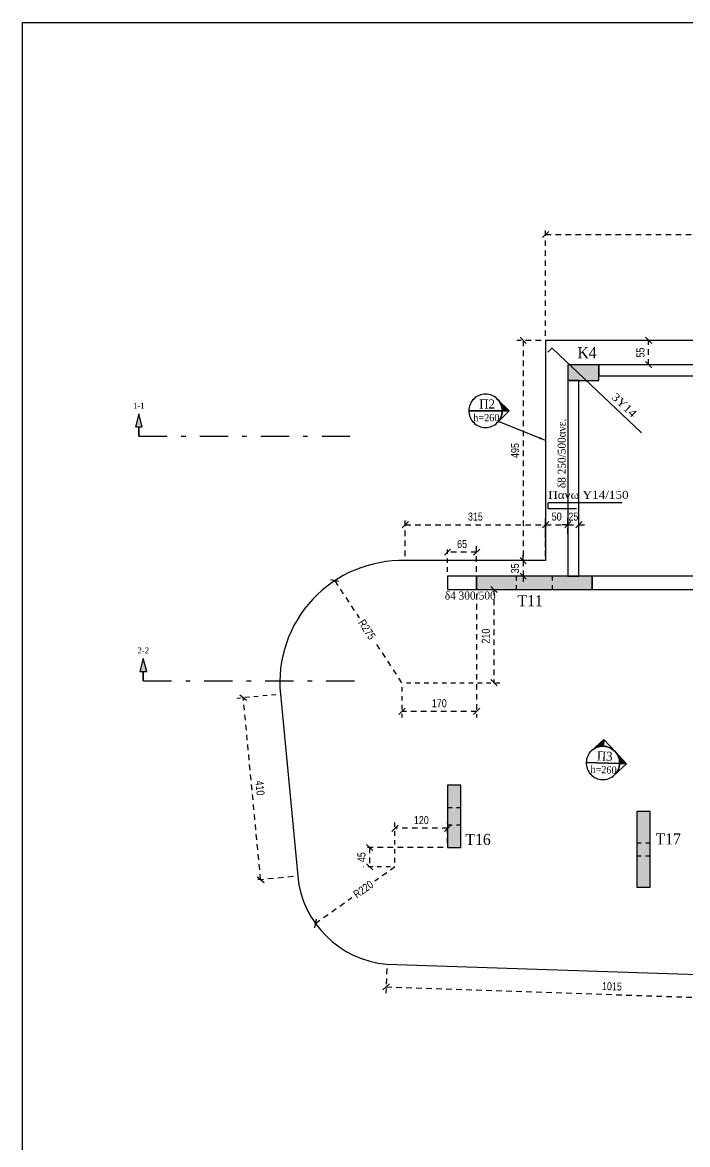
# Model space of a CAD drawing. Header units: millimetres. Extents: x -2171 to 1563, y -1758 to -1505.
# Drawn here: x 331.75 to 346.69, y -1615.48 to -1590.25 of the extents above; entities that cross this region are included whole.
import ezdxf
from ezdxf.enums import TextEntityAlignment as Align

# ---------------------------------------------------------------- set-up
doc = ezdxf.new("R2010")
doc.units = ezdxf.units.MM
doc.header["$PDMODE"] = 32
for name, pattern in [('DASHDOT', [25.4, 12.7, -6.35, 0, -6.35]), ('DASHED2', [0.375, 0.25, -0.125]), ('DOT', [0.025, 0, -0.025]), ('HIDDEN', [0.375, 0.25, -0.125]), ('HIDDEN2', [0.1875, 0.125, -0.0625])]:
    doc.linetypes.add(name, pattern=pattern)
doc.layers.get('Defpoints').update_dxf_attribs({"color": 6})
for name, color, linetype in [('-S_TEXT', 3, 'Continuous'), ('DIASTASEIS', 7, 'Continuous'), ('Fill_Col', 7, 'Continuous'), ('Geo_Beam', 7, 'Continuous'), ('Geo_Col', 7, 'Continuous'), ('Geo_Lines', 7, 'Continuous'), ('Rods_Slab_0', 7, 'Continuous'), ('Sect_Line_Symbol', 7, 'Continuous'), ('Text_Beam', 7, 'Continuous'), ('Text_Col_-1', 7, 'Continuous'), ('Text_Reinf_Slab_0', 7, 'Continuous'), ('Text_Slab', 7, 'Continuous')]:
    doc.layers.add(name, color=color, linetype=linetype)
doc.layers.add('A-ANNO-DIMS', color=1, linetype='Continuous', lineweight=9)
doc.styles.add('1-100', font='arial.ttf', dxfattribs={"width": 0.8})
doc.styles.add('S1TmsNwRmn1088_b_934_161', font='times.ttf', dxfattribs={"width": 0.933629, "height": 0.10875})
doc.styles.add('S1TmsNwRmn11_b_1089_161', font='times.ttf', dxfattribs={"width": 1.089234, "height": 0.001087})
doc.styles.add('S1TmsNwRmn11_b_934_161', font='times.ttf', dxfattribs={"width": 0.933629, "height": 0.001087})
doc.styles.add('S1TmsNwRmn1359_b_934_161', font='times.ttf', dxfattribs={"width": 0.933629, "height": 0.135937})
doc.dimstyles.new('Copy of 1-100', dxfattribs={"dimtxt": 0.18, "dimasz": 0.14, "dimexe": 0.14, "dimexo": 0.1, "dimgap": 0.09, "dimtad": 1, "dimdec": 0, "dimlfac": 100, "dimrnd": 5, "dimzin": 5, "dimdsep": 46, "dimtxsty": '1-100', "dimblk": 'OBLIQUE', "dimcen": 0.09, "dimclrd": 1, "dimclre": 1, "dimclrt": 2, "dimadec": 0, "dimazin": 0, "dimtfac": 1, "dimtdec": 0, "dimtix": 1, "dimtmove": 2, "dimatfit": 3, "dimfxl": 5, "dimfxlon": 1, "dimtolj": 1, "dimtzin": 5, "dimarcsym": 0})

# ---------------------------------------------------------------- blocks, each defined once
blk = doc.blocks.new('Label_Όροφος 5-RC_XSN2633_1511')
at = {"layer": 'Text_Slab'}
blk.add_hatch(color=174, dxfattribs=at).paths.add_polyline_path([(0.177, 0.177, -0.198912), (0.25, 0), (0.354, 0)])
at = {"layer": 'Text_Slab', "color": 174}
for points in [[(-0.25, 0, 0.414214), (0, -0.25, 0.414214), (0.25, 0, 0.414214), (0, 0.25, 0.414214)], [(0.177, 0.177, -0.198912), (0.25, 0), (0.354, 0)], [(0.25, 0, -0.198912), (0.177, -0.177), (0.354, 0)]]:
    blk.add_lwpolyline(points, format="xyb", close=True, dxfattribs=at)
blk.add_lwpolyline([(0.25, 0), (-0.25, 0)], close=True, dxfattribs=at)
blk = doc.blocks.new('Label_Όροφος 5-RC_XSN2633_1512')
at = {"layer": 'Text_Slab'}
for points in [[(-0.171, 0.183, -0.198912), (0.008, 0.25), (0.012, 0.353)], [(0.183, 0.171, -0.198912), (0.25, -0.008), (0.353, -0.012)]]:
    blk.add_hatch(color=174, dxfattribs=at).paths.add_polyline_path(points)
at = {"layer": 'Text_Slab', "color": 174}
for points in [[(-0.171, 0.183, -0.198912), (0.008, 0.25), (0.012, 0.353)], [(0.008, 0.25, -0.198912), (0.183, 0.171), (0.012, 0.353)], [(-0.25, 0.008, 0.414214), (-0.008, -0.25, 0.414214), (0.25, -0.008, 0.414214), (0.008, 0.25, 0.414214)], [(0.183, 0.171, -0.198912), (0.25, -0.008), (0.353, -0.012)], [(0.25, -0.008, -0.198912), (0.171, -0.183), (0.353, -0.012)]]:
    blk.add_lwpolyline(points, format="xyb", close=True, dxfattribs=at)
blk.add_lwpolyline([(0.25, -0.008), (-0.25, 0.008)], close=True, dxfattribs=at)
blk = doc.blocks.new('_Oblique')
at = {"color": 0, "linetype": 'ByBlock', "lineweight": -2}
blk.add_line((-0.5, -0.5), (0.5, 0.5), dxfattribs=at)
blk = doc.blocks.new('*D741')
at = {"layer": 'Defpoints', "color": 0, "ltscale": 0.5, "transparency": 16777216}
for p in [(338.764, -1602.802), (340.276, -1605.093)]:
    blk.add_point(p, dxfattribs=at)
at = {"layer": 'DIASTASEIS', "color": 1, "linetype": 'DASHED2', "lineweight": -2, "ltscale": 0.5, "transparency": 16777216}
for p, q in [((338.764, -1602.802), (339.313, -1603.632)), ((340.276, -1605.093), (339.663, -1604.164))]:
    blk.add_line(p, q, dxfattribs=at)
at = {"layer": 'DIASTASEIS', "color": 1, "lineweight": -2, "ltscale": 0.5, "transparency": 16777216, "xscale": 0.14, "yscale": 0.14, "zscale": 0.14, "rotation": 123.4197284764346}
blk.add_blockref('_Oblique', (338.764, -1602.802), dxfattribs=at)
at = {"layer": 'DIASTASEIS', "color": 2, "ltscale": 0.5, "transparency": 16777216, "insert": (339.488, -1603.898), "char_height": 0.18, "attachment_point": 5, "rotation": 303.4197, "style": '1-100'}
blk.add_mtext('\\A1;R275', dxfattribs=at)
blk = doc.blocks.new('*D742')
at = {"layer": 'Defpoints', "color": 0, "ltscale": 0.5, "transparency": 16777216}
for p in [(340.119, -1609.234), (338.33, -1610.505)]:
    blk.add_point(p, dxfattribs=at)
at = {"layer": 'DIASTASEIS', "color": 1, "linetype": 'DASHED2', "lineweight": -2, "ltscale": 0.5, "transparency": 16777216}
for p, q in [((340.119, -1609.234), (339.667, -1609.555)), ((338.33, -1610.505), (339.149, -1609.923))]:
    blk.add_line(p, q, dxfattribs=at)
at = {"layer": 'DIASTASEIS', "color": 1, "lineweight": -2, "ltscale": 0.5, "transparency": 16777216, "xscale": 0.14, "yscale": 0.14, "zscale": 0.14, "rotation": 215.3994019004515}
blk.add_blockref('_Oblique', (338.33, -1610.505), dxfattribs=at)
at = {"layer": 'DIASTASEIS', "color": 2, "ltscale": 0.5, "transparency": 16777216, "insert": (339.408, -1609.739), "char_height": 0.18, "attachment_point": 5, "rotation": 35.3994, "style": '1-100'}
blk.add_mtext('\\A1;R220', dxfattribs=at)
blk = doc.blocks.new('*D751')
at = {"layer": 'Defpoints', "color": 0, "ltscale": 0.5, "transparency": 16777216}
for p in [(336.71, -1605.433), (337.545, -1605.353), (337.935, -1609.443)]:
    blk.add_point(p, dxfattribs=at)
at = {"layer": 'DIASTASEIS', "color": 1, "linetype": 'HIDDEN2', "lineweight": -2, "ltscale": 0.5, "transparency": 16777216}
blk.add_line((337.445, -1605.363), (336.571, -1605.446), dxfattribs=at)
at = {"layer": 'DIASTASEIS', "color": 1, "linetype": 'DASHED2', "lineweight": -2, "ltscale": 0.5, "transparency": 16777216}
blk.add_line((337.1, -1609.522), (336.71, -1605.433), dxfattribs=at)
at = {"layer": 'DIASTASEIS', "color": 1, "linetype": 'HIDDEN', "lineweight": -2, "ltscale": 0.5, "transparency": 16777216}
blk.add_line((337.835, -1609.452), (336.961, -1609.535), dxfattribs=at)
at = {"layer": 'DIASTASEIS', "color": 1, "lineweight": -2, "ltscale": 0.5, "transparency": 16777216, "xscale": 0.14, "yscale": 0.14, "zscale": 0.14}
for p, rotation in [((336.71, -1605.433), 95.44648474472989), ((337.1, -1609.522), 275.4464847447299)]:
    blk.add_blockref('_Oblique', p, dxfattribs=dict(at, rotation=rotation))
at = {"layer": 'DIASTASEIS', "color": 2, "ltscale": 0.5, "transparency": 16777216, "insert": (337.086, -1607.46), "char_height": 0.18, "attachment_point": 5, "rotation": 275.4465, "style": '1-100'}
blk.add_mtext('\\A1;410', dxfattribs=at)
blk = doc.blocks.new('*D752')
at = {"layer": 'Defpoints', "color": 0, "ltscale": 0.5, "transparency": 16777216}
for p in [(339.937, -1611.42), (350.074, -1611.761), (350.057, -1612.274)]:
    blk.add_point(p, dxfattribs=at)
at = {"layer": 'DIASTASEIS', "color": 1, "linetype": 'HIDDEN', "lineweight": -2, "ltscale": 0.5, "transparency": 16777216}
blk.add_line((339.934, -1611.52), (339.915, -1612.073), dxfattribs=at)
at = {"layer": 'DIASTASEIS', "color": 1, "linetype": 'DASHED2', "lineweight": -2, "ltscale": 0.5, "transparency": 16777216}
blk.add_line((339.92, -1611.933), (350.057, -1612.274), dxfattribs=at)
at = {"layer": 'DIASTASEIS', "color": 1, "linetype": 'HIDDEN2', "lineweight": -2, "ltscale": 0.5, "transparency": 16777216}
blk.add_line((350.07, -1611.861), (350.052, -1612.414), dxfattribs=at)
at = {"layer": 'DIASTASEIS', "color": 1, "lineweight": -2, "ltscale": 0.5, "transparency": 16777216, "xscale": 0.14, "yscale": 0.14, "zscale": 0.14}
for p, rotation in [((339.92, -1611.933), 178.0725368070518), ((350.057, -1612.274), 358.0725368070519)]:
    blk.add_blockref('_Oblique', p, dxfattribs=dict(at, rotation=rotation))
at = {"layer": 'DIASTASEIS', "color": 2, "ltscale": 0.5, "transparency": 16777216, "insert": (344.994, -1611.921), "char_height": 0.18, "attachment_point": 5, "rotation": 358.0725, "style": '1-100'}
blk.add_mtext('\\A1;1015', dxfattribs=at)
blk = doc.blocks.new('*D784')
at = {"layer": 'Defpoints', "color": 0, "ltscale": 0.5, "transparency": 16777216}
for p in [(340.119, -1608.367), (341.302, -1608.799), (340.119, -1609.234)]:
    blk.add_point(p, dxfattribs=at)
at = {"layer": 'DIASTASEIS', "color": 1, "linetype": 'HIDDEN2', "lineweight": -2, "ltscale": 0.5, "transparency": 16777216}
blk.add_line((340.119, -1609.134), (340.119, -1608.227), dxfattribs=at)
at = {"layer": 'DIASTASEIS', "color": 1, "linetype": 'DASHED2', "lineweight": -2, "ltscale": 0.5, "transparency": 16777216}
blk.add_line((341.302, -1608.367), (340.119, -1608.367), dxfattribs=at)
at = {"layer": 'DIASTASEIS', "color": 1, "linetype": 'HIDDEN', "lineweight": -2, "ltscale": 0.5, "transparency": 16777216}
blk.add_line((341.302, -1608.699), (341.302, -1608.227), dxfattribs=at)
at = {"layer": 'DIASTASEIS', "color": 1, "lineweight": -2, "ltscale": 0.5, "transparency": 16777216, "xscale": 0.14, "yscale": 0.14, "zscale": 0.14, "rotation": 180}
blk.add_blockref('_Oblique', (340.119, -1608.367), dxfattribs=at)
at = {"layer": 'DIASTASEIS', "color": 1, "lineweight": -2, "ltscale": 0.5, "transparency": 16777216, "xscale": 0.14, "yscale": 0.14, "zscale": 0.14}
blk.add_blockref('_Oblique', (341.302, -1608.367), dxfattribs=at)
at = {"layer": 'DIASTASEIS', "color": 2, "ltscale": 0.5, "transparency": 16777216, "insert": (340.71, -1608.185), "char_height": 0.18, "attachment_point": 5, "style": '1-100'}
blk.add_mtext('\\A1;120', dxfattribs=at)
blk = doc.blocks.new('*D785')
at = {"layer": 'Defpoints', "color": 0, "ltscale": 0.5, "transparency": 16777216}
for p in [(341.302, -1608.799), (339.549, -1609.234), (340.119, -1609.234)]:
    blk.add_point(p, dxfattribs=at)
at = {"layer": 'DIASTASEIS', "color": 1, "linetype": 'HIDDEN', "lineweight": -2, "ltscale": 0.5, "transparency": 16777216}
blk.add_line((341.202, -1608.799), (339.409, -1608.799), dxfattribs=at)
at = {"layer": 'DIASTASEIS', "color": 1, "linetype": 'DASHED2', "lineweight": -2, "ltscale": 0.5, "transparency": 16777216}
blk.add_line((339.549, -1608.799), (339.549, -1609.234), dxfattribs=at)
at = {"layer": 'DIASTASEIS', "color": 1, "linetype": 'HIDDEN2', "lineweight": -2, "ltscale": 0.5, "transparency": 16777216}
blk.add_line((340.019, -1609.234), (339.409, -1609.234), dxfattribs=at)
at = {"layer": 'DIASTASEIS', "color": 1, "lineweight": -2, "ltscale": 0.5, "transparency": 16777216, "xscale": 0.14, "yscale": 0.14, "zscale": 0.14}
for p, rotation in [((339.549, -1608.799), 90), ((339.549, -1609.234), 270)]:
    blk.add_blockref('_Oblique', p, dxfattribs=dict(at, rotation=rotation))
at = {"layer": 'DIASTASEIS', "color": 2, "ltscale": 0.5, "transparency": 16777216, "insert": (339.367, -1609.016), "char_height": 0.18, "attachment_point": 5, "rotation": 90, "style": '1-100'}
blk.add_mtext('\\A1;45', dxfattribs=at)
blk = doc.blocks.new('*D786')
at = {"layer": 'Defpoints', "color": 0, "ltscale": 0.5, "transparency": 16777216}
for p in [(341.952, -1602.999), (340.276, -1605.093), (342.342, -1605.093)]:
    blk.add_point(p, dxfattribs=at)
at = {"layer": 'DIASTASEIS', "color": 1, "linetype": 'HIDDEN', "lineweight": -2, "ltscale": 0.5, "transparency": 16777216}
blk.add_line((342.052, -1602.999), (342.482, -1602.999), dxfattribs=at)
at = {"layer": 'DIASTASEIS', "color": 1, "linetype": 'DASHED2', "lineweight": -2, "ltscale": 0.5, "transparency": 16777216}
blk.add_line((342.342, -1602.999), (342.342, -1605.093), dxfattribs=at)
at = {"layer": 'DIASTASEIS', "color": 1, "linetype": 'HIDDEN2', "lineweight": -2, "ltscale": 0.5, "transparency": 16777216}
blk.add_line((340.376, -1605.093), (342.482, -1605.093), dxfattribs=at)
at = {"layer": 'DIASTASEIS', "color": 1, "lineweight": -2, "ltscale": 0.5, "transparency": 16777216, "xscale": 0.14, "yscale": 0.14, "zscale": 0.14}
for p, rotation in [((342.342, -1602.999), 90), ((342.342, -1605.093), 270)]:
    blk.add_blockref('_Oblique', p, dxfattribs=dict(at, rotation=rotation))
at = {"layer": 'DIASTASEIS', "color": 2, "ltscale": 0.5, "transparency": 16777216, "insert": (342.16, -1604.046), "char_height": 0.18, "attachment_point": 5, "rotation": 90, "style": '1-100'}
blk.add_mtext('\\A1;210', dxfattribs=at)
blk = doc.blocks.new('*D787')
at = {"layer": 'Defpoints', "color": 0, "ltscale": 0.5, "transparency": 16777216}
for p in [(341.952, -1602.999), (340.276, -1605.093), (340.276, -1605.738)]:
    blk.add_point(p, dxfattribs=at)
at = {"layer": 'DIASTASEIS', "color": 1, "linetype": 'HIDDEN', "lineweight": -2, "ltscale": 0.5, "transparency": 16777216}
blk.add_line((341.952, -1603.099), (341.952, -1605.878), dxfattribs=at)
at = {"layer": 'DIASTASEIS', "color": 1, "linetype": 'HIDDEN2', "lineweight": -2, "ltscale": 0.5, "transparency": 16777216}
blk.add_line((340.276, -1605.193), (340.276, -1605.878), dxfattribs=at)
at = {"layer": 'DIASTASEIS', "color": 1, "linetype": 'DASHED2', "lineweight": -2, "ltscale": 0.5, "transparency": 16777216}
blk.add_line((341.952, -1605.738), (340.276, -1605.738), dxfattribs=at)
at = {"layer": 'DIASTASEIS', "color": 1, "lineweight": -2, "ltscale": 0.5, "transparency": 16777216, "xscale": 0.14, "yscale": 0.14, "zscale": 0.14, "rotation": 180}
blk.add_blockref('_Oblique', (340.276, -1605.738), dxfattribs=at)
at = {"layer": 'DIASTASEIS', "color": 1, "lineweight": -2, "ltscale": 0.5, "transparency": 16777216, "xscale": 0.14, "yscale": 0.14, "zscale": 0.14}
blk.add_blockref('_Oblique', (341.952, -1605.738), dxfattribs=at)
at = {"layer": 'DIASTASEIS', "color": 2, "ltscale": 0.5, "transparency": 16777216, "insert": (341.114, -1605.556), "char_height": 0.18, "attachment_point": 5, "style": '1-100'}
blk.add_mtext('\\A1;170', dxfattribs=at)
blk = doc.blocks.new('*D788')
at = {"layer": 'Defpoints', "color": 0, "ltscale": 0.5, "transparency": 16777216}
for p in [(343.502, -1601.542), (340.35, -1602.349), (343.502, -1602.349)]:
    blk.add_point(p, dxfattribs=at)
at = {"layer": 'DIASTASEIS', "color": 1, "linetype": 'HIDDEN', "lineweight": -2, "ltscale": 0.5, "transparency": 16777216}
blk.add_line((340.35, -1602.249), (340.35, -1601.402), dxfattribs=at)
at = {"layer": 'DIASTASEIS', "color": 1, "linetype": 'HIDDEN2', "lineweight": -2, "ltscale": 0.5, "transparency": 16777216}
blk.add_line((343.502, -1602.249), (343.502, -1601.402), dxfattribs=at)
at = {"layer": 'DIASTASEIS', "color": 1, "linetype": 'DASHED2', "lineweight": -2, "ltscale": 0.5, "transparency": 16777216}
blk.add_line((340.35, -1601.542), (343.502, -1601.542), dxfattribs=at)
at = {"layer": 'DIASTASEIS', "color": 1, "lineweight": -2, "ltscale": 0.5, "transparency": 16777216, "xscale": 0.14, "yscale": 0.14, "zscale": 0.14, "rotation": 180}
blk.add_blockref('_Oblique', (340.35, -1601.542), dxfattribs=at)
at = {"layer": 'DIASTASEIS', "color": 1, "lineweight": -2, "ltscale": 0.5, "transparency": 16777216, "xscale": 0.14, "yscale": 0.14, "zscale": 0.14}
blk.add_blockref('_Oblique', (343.502, -1601.542), dxfattribs=at)
at = {"layer": 'DIASTASEIS', "color": 2, "ltscale": 0.5, "transparency": 16777216, "insert": (341.926, -1601.36), "char_height": 0.18, "attachment_point": 5, "style": '1-100'}
blk.add_mtext('\\A1;315', dxfattribs=at)
blk = doc.blocks.new('*D789')
at = {"layer": 'Defpoints', "color": 0, "ltscale": 0.5, "transparency": 16777216}
for p in [(344.002, -1601.542), (344.002, -1601.847), (343.502, -1602.349)]:
    blk.add_point(p, dxfattribs=at)
at = {"layer": 'DIASTASEIS', "color": 1, "linetype": 'HIDDEN', "lineweight": -2, "ltscale": 0.5, "transparency": 16777216}
blk.add_line((343.502, -1602.249), (343.502, -1601.402), dxfattribs=at)
at = {"layer": 'DIASTASEIS', "color": 1, "linetype": 'HIDDEN2', "lineweight": -2, "ltscale": 0.5, "transparency": 16777216}
blk.add_line((344.002, -1601.747), (344.002, -1601.402), dxfattribs=at)
at = {"layer": 'DIASTASEIS', "color": 1, "linetype": 'DASHED2', "lineweight": -2, "ltscale": 0.5, "transparency": 16777216}
blk.add_line((343.502, -1601.542), (344.002, -1601.542), dxfattribs=at)
at = {"layer": 'DIASTASEIS', "color": 1, "lineweight": -2, "ltscale": 0.5, "transparency": 16777216, "xscale": 0.14, "yscale": 0.14, "zscale": 0.14, "rotation": 180}
blk.add_blockref('_Oblique', (343.502, -1601.542), dxfattribs=at)
at = {"layer": 'DIASTASEIS', "color": 1, "lineweight": -2, "ltscale": 0.5, "transparency": 16777216, "xscale": 0.14, "yscale": 0.14, "zscale": 0.14}
blk.add_blockref('_Oblique', (344.002, -1601.542), dxfattribs=at)
at = {"layer": 'DIASTASEIS', "color": 2, "ltscale": 0.5, "transparency": 16777216, "insert": (343.752, -1601.36), "char_height": 0.18, "attachment_point": 5, "style": '1-100'}
blk.add_mtext('\\A1;50', dxfattribs=at)
blk = doc.blocks.new('*D790')
at = {"layer": 'Defpoints', "color": 0, "ltscale": 0.5, "transparency": 16777216}
for p in [(344.252, -1601.542), (344.002, -1601.847), (344.252, -1601.847)]:
    blk.add_point(p, dxfattribs=at)
at = {"layer": 'DIASTASEIS', "color": 1, "linetype": 'HIDDEN', "lineweight": -2, "ltscale": 0.5, "transparency": 16777216}
blk.add_line((344.002, -1601.747), (344.002, -1601.402), dxfattribs=at)
at = {"layer": 'DIASTASEIS', "color": 1, "linetype": 'HIDDEN2', "lineweight": -2, "ltscale": 0.5, "transparency": 16777216}
blk.add_line((344.252, -1601.747), (344.252, -1601.402), dxfattribs=at)
at = {"layer": 'DIASTASEIS', "color": 1, "linetype": 'DASHED2', "lineweight": -2, "ltscale": 0.5, "transparency": 16777216}
for p, q in [((344.002, -1601.542), (343.862, -1601.542)), ((344.002, -1601.542), (344.252, -1601.542)), ((344.252, -1601.542), (344.392, -1601.542))]:
    blk.add_line(p, q, dxfattribs=at)
at = {"layer": 'DIASTASEIS', "color": 1, "lineweight": -2, "ltscale": 0.5, "transparency": 16777216, "xscale": 0.14, "yscale": 0.14, "zscale": 0.14}
blk.add_blockref('_Oblique', (344.002, -1601.542), dxfattribs=at)
at = {"layer": 'DIASTASEIS', "color": 1, "lineweight": -2, "ltscale": 0.5, "transparency": 16777216, "xscale": 0.14, "yscale": 0.14, "zscale": 0.14, "rotation": 180}
blk.add_blockref('_Oblique', (344.252, -1601.542), dxfattribs=at)
at = {"layer": 'DIASTASEIS', "color": 2, "ltscale": 0.5, "transparency": 16777216, "insert": (344.127, -1601.36), "char_height": 0.18, "attachment_point": 5, "style": '1-100'}
blk.add_mtext('\\A1;25', dxfattribs=at)
blk = doc.blocks.new('*D791')
at = {"layer": 'Defpoints', "color": 0, "ltscale": 0.5, "transparency": 16777216}
for p in [(343.502, -1597.399), (342.999, -1602.349), (343.502, -1602.349)]:
    blk.add_point(p, dxfattribs=at)
at = {"layer": 'DIASTASEIS', "color": 1, "linetype": 'HIDDEN', "lineweight": -2, "ltscale": 0.5, "transparency": 16777216}
blk.add_line((343.402, -1597.399), (342.859, -1597.399), dxfattribs=at)
at = {"layer": 'DIASTASEIS', "color": 1, "linetype": 'DASHED2', "lineweight": -2, "ltscale": 0.5, "transparency": 16777216}
blk.add_line((342.999, -1597.399), (342.999, -1602.349), dxfattribs=at)
at = {"layer": 'DIASTASEIS', "color": 1, "linetype": 'HIDDEN2', "lineweight": -2, "ltscale": 0.5, "transparency": 16777216}
blk.add_line((343.402, -1602.349), (342.859, -1602.349), dxfattribs=at)
at = {"layer": 'DIASTASEIS', "color": 1, "lineweight": -2, "ltscale": 0.5, "transparency": 16777216, "xscale": 0.14, "yscale": 0.14, "zscale": 0.14}
for p, rotation in [((342.999, -1597.399), 90), ((342.999, -1602.349), 270)]:
    blk.add_blockref('_Oblique', p, dxfattribs=dict(at, rotation=rotation))
at = {"layer": 'DIASTASEIS', "color": 2, "ltscale": 0.5, "transparency": 16777216, "insert": (342.818, -1599.874), "char_height": 0.18, "attachment_point": 5, "rotation": 90, "style": '1-100'}
blk.add_mtext('\\A1;495', dxfattribs=at)
blk = doc.blocks.new('*D792')
at = {"layer": 'Defpoints', "color": 0, "ltscale": 0.5, "transparency": 16777216}
for p in [(343.502, -1602.349), (342.999, -1602.699), (343.113, -1602.699)]:
    blk.add_point(p, dxfattribs=at)
at = {"layer": 'DIASTASEIS', "color": 1, "linetype": 'HIDDEN', "lineweight": -2, "ltscale": 0.5, "transparency": 16777216}
blk.add_line((343.402, -1602.349), (342.859, -1602.349), dxfattribs=at)
at = {"layer": 'DIASTASEIS', "color": 1, "linetype": 'DASHED2', "lineweight": -2, "ltscale": 0.5, "transparency": 16777216}
for p, q in [((342.999, -1602.349), (342.999, -1602.209)), ((342.999, -1602.349), (342.999, -1602.699)), ((342.999, -1602.699), (342.999, -1602.839))]:
    blk.add_line(p, q, dxfattribs=at)
at = {"layer": 'DIASTASEIS', "color": 1, "linetype": 'HIDDEN2', "lineweight": -2, "ltscale": 0.5, "transparency": 16777216}
blk.add_line((343.013, -1602.699), (342.859, -1602.699), dxfattribs=at)
at = {"layer": 'DIASTASEIS', "color": 1, "lineweight": -2, "ltscale": 0.5, "transparency": 16777216, "xscale": 0.14, "yscale": 0.14, "zscale": 0.14}
for p, rotation in [((342.999, -1602.349), 270), ((342.999, -1602.699), 90)]:
    blk.add_blockref('_Oblique', p, dxfattribs=dict(at, rotation=rotation))
at = {"layer": 'DIASTASEIS', "color": 2, "ltscale": 0.5, "transparency": 16777216, "insert": (342.817, -1602.524), "char_height": 0.18, "attachment_point": 5, "rotation": 90, "style": '1-100'}
blk.add_mtext('\\A1;35', dxfattribs=at)
blk = doc.blocks.new('*D793')
at = {"layer": 'Defpoints', "color": 0, "ltscale": 0.5, "transparency": 16777216}
for p in [(341.3, -1602.159), (341.3, -1602.699), (341.952, -1602.699)]:
    blk.add_point(p, dxfattribs=at)
at = {"layer": 'DIASTASEIS', "color": 1, "linetype": 'HIDDEN2', "lineweight": -2, "ltscale": 0.5, "transparency": 16777216}
blk.add_line((341.3, -1602.599), (341.3, -1602.019), dxfattribs=at)
at = {"layer": 'DIASTASEIS', "color": 1, "linetype": 'DASHED2', "lineweight": -2, "ltscale": 0.5, "transparency": 16777216}
blk.add_line((341.952, -1602.159), (341.3, -1602.159), dxfattribs=at)
at = {"layer": 'DIASTASEIS', "color": 1, "linetype": 'HIDDEN', "lineweight": -2, "ltscale": 0.5, "transparency": 16777216}
blk.add_line((341.952, -1602.599), (341.952, -1602.019), dxfattribs=at)
at = {"layer": 'DIASTASEIS', "color": 1, "lineweight": -2, "ltscale": 0.5, "transparency": 16777216, "xscale": 0.14, "yscale": 0.14, "zscale": 0.14, "rotation": 180}
blk.add_blockref('_Oblique', (341.3, -1602.159), dxfattribs=at)
at = {"layer": 'DIASTASEIS', "color": 1, "lineweight": -2, "ltscale": 0.5, "transparency": 16777216, "xscale": 0.14, "yscale": 0.14, "zscale": 0.14}
blk.add_blockref('_Oblique', (341.952, -1602.159), dxfattribs=at)
at = {"layer": 'DIASTASEIS', "color": 2, "ltscale": 0.5, "transparency": 16777216, "insert": (341.626, -1601.977), "char_height": 0.18, "attachment_point": 5, "style": '1-100'}
blk.add_mtext('\\A1;65', dxfattribs=at)
blk = doc.blocks.new('*D794')
at = {"layer": 'Defpoints', "color": 0, "ltscale": 0.5, "transparency": 16777216}
for p in [(345.817, -1597.399), (345.988, -1597.399), (345.988, -1597.946)]:
    blk.add_point(p, dxfattribs=at)
at = {"layer": 'DIASTASEIS', "color": 1, "linetype": 'HIDDEN2', "lineweight": -2, "ltscale": 0.5, "transparency": 16777216}
blk.add_line((345.888, -1597.399), (345.677, -1597.399), dxfattribs=at)
at = {"layer": 'DIASTASEIS', "color": 1, "linetype": 'DASHED2', "lineweight": -2, "ltscale": 0.5, "transparency": 16777216}
blk.add_line((345.817, -1597.946), (345.817, -1597.399), dxfattribs=at)
at = {"layer": 'DIASTASEIS', "color": 1, "linetype": 'HIDDEN', "lineweight": -2, "ltscale": 0.5, "transparency": 16777216}
blk.add_line((345.888, -1597.946), (345.677, -1597.946), dxfattribs=at)
at = {"layer": 'DIASTASEIS', "color": 1, "lineweight": -2, "ltscale": 0.5, "transparency": 16777216, "xscale": 0.14, "yscale": 0.14, "zscale": 0.14}
for p, rotation in [((345.817, -1597.399), 90), ((345.817, -1597.946), 270)]:
    blk.add_blockref('_Oblique', p, dxfattribs=dict(at, rotation=rotation))
at = {"layer": 'DIASTASEIS', "color": 2, "ltscale": 0.5, "transparency": 16777216, "insert": (345.636, -1597.672), "char_height": 0.18, "attachment_point": 5, "rotation": 90, "style": '1-100'}
blk.add_mtext('\\A1;55', dxfattribs=at)
blk = doc.blocks.new('*D796')
at = {"layer": 'Defpoints', "color": 0, "ltscale": 0.5, "transparency": 16777216}
for p in [(360.722, -1595.017), (343.502, -1597.399), (360.722, -1597.399)]:
    blk.add_point(p, dxfattribs=at)
at = {"layer": 'DIASTASEIS', "color": 1, "linetype": 'HIDDEN', "lineweight": -2, "ltscale": 0.5, "transparency": 16777216}
blk.add_line((343.502, -1597.299), (343.502, -1594.877), dxfattribs=at)
at = {"layer": 'DIASTASEIS', "color": 1, "linetype": 'DASHED2', "lineweight": -2, "ltscale": 0.5, "transparency": 16777216}
blk.add_line((343.502, -1595.017), (360.722, -1595.017), dxfattribs=at)
at = {"layer": 'DIASTASEIS', "color": 1, "linetype": 'HIDDEN2', "lineweight": -2, "ltscale": 0.5, "transparency": 16777216}
blk.add_line((360.722, -1597.299), (360.722, -1594.877), dxfattribs=at)
at = {"layer": 'DIASTASEIS', "color": 1, "lineweight": -2, "ltscale": 0.5, "transparency": 16777216, "xscale": 0.14, "yscale": 0.14, "zscale": 0.14, "rotation": 180}
blk.add_blockref('_Oblique', (343.502, -1595.017), dxfattribs=at)
at = {"layer": 'DIASTASEIS', "color": 1, "lineweight": -2, "ltscale": 0.5, "transparency": 16777216, "xscale": 0.14, "yscale": 0.14, "zscale": 0.14}
blk.add_blockref('_Oblique', (360.722, -1595.017), dxfattribs=at)
at = {"layer": 'DIASTASEIS', "color": 2, "ltscale": 0.5, "transparency": 16777216, "insert": (352.112, -1594.835), "char_height": 0.18, "attachment_point": 5, "style": '1-100'}
blk.add_mtext('\\A1;1720', dxfattribs=at)

msp = doc.modelspace()

# ---------------------------------------------------------------- hatches: boundary and pattern name
at = {"layer": 'Fill_Col'}
for points in [[(344.7017, -1597.946), (344.0017, -1597.946), (344.0017, -1598.296), (344.7017, -1598.296)], [(341.9517, -1602.9987), (344.5517, -1602.9987), (344.5517, -1602.6987), (341.9517, -1602.6987)], [(341.6016, -1608.7987), (341.6016, -1607.3987), (341.3016, -1607.3987), (341.3016, -1608.7987)], [(345.8515, -1609.6916), (345.8515, -1607.9916), (345.5515, -1607.9916), (345.5515, -1609.6916)]]:
    msp.add_hatch(color=252, dxfattribs=at).paths.add_polyline_path(points)
at = {"layer": 'Sect_Line_Symbol'}
for points in [[(334.3633, -1599.5487), (334.3633, -1599.3385), (334.4409, -1599.3385), (334.3633, -1599.0487), (334.2856, -1599.3385), (334.3633, -1599.3385)], [(334.4633, -1605.0487), (334.4633, -1604.8385), (334.5409, -1604.8385), (334.4633, -1604.5487), (334.3856, -1604.8385), (334.4633, -1604.8385)]]:
    msp.add_hatch(color=2, dxfattribs=at).paths.add_polyline_path(points)

# ---------------------------------------------------------------- linework, layer by layer
at = {"layer": '-S_TEXT', "ltscale": 5}
msp.add_lwpolyline([(331.7486, -1590.2497), (389.8961, -1590.2497), (389.8961, -1630.2944), (331.7486, -1630.2944)], close=True, dxfattribs=at)
at = {"layer": 'Geo_Beam', "color": 94}
for points in [[(344.7017, -1598.196), (350.7516, -1598.196), (350.7516, -1597.946), (344.7017, -1597.946)], [(344.2517, -1602.6987), (344.2517, -1598.296), (344.0017, -1598.296), (344.0017, -1602.6987)], [(341.9517, -1602.6987), (341.2998, -1602.6987), (341.2998, -1602.9987), (341.9517, -1602.9987)], [(344.5517, -1602.9987), (351.3516, -1602.9987), (351.3516, -1602.6987), (344.5517, -1602.6987)]]:
    msp.add_lwpolyline(points, close=True, dxfattribs=at)
at = {"layer": 'Geo_Col', "color": 94}
for points in [[(344.7017, -1597.946), (344.0017, -1597.946), (344.0017, -1598.296), (344.7017, -1598.296)], [(341.9517, -1602.9987), (344.5517, -1602.9987), (344.5517, -1602.6987), (341.9517, -1602.6987)], [(341.6016, -1608.7987), (341.6016, -1607.3987), (341.3016, -1607.3987), (341.3016, -1608.7987)], [(345.8515, -1609.6916), (345.8515, -1607.9916), (345.5515, -1607.9916), (345.5515, -1609.6916)]]:
    msp.add_lwpolyline(points, close=True, dxfattribs=at)
at = {"layer": 'Geo_Col', "color": 94, "linetype": 'DOT'}
for points in [[(341.9517, -1602.9987), (342.8517, -1602.9987), (342.8517, -1602.6987), (341.9517, -1602.6987)], [(344.5517, -1602.6987), (343.6517, -1602.6987), (343.6517, -1602.9987), (344.5517, -1602.9987)], [(341.3016, -1607.3987), (341.3016, -1607.8987), (341.6016, -1607.8987), (341.6016, -1607.3987)], [(345.5515, -1607.9916), (345.5515, -1608.6916), (345.8515, -1608.6916), (345.8515, -1607.9916)], [(341.6016, -1608.7987), (341.6016, -1608.2987), (341.3016, -1608.2987), (341.3016, -1608.7987)], [(345.8515, -1609.6916), (345.8515, -1608.9916), (345.5515, -1608.9916), (345.5515, -1609.6916)]]:
    msp.add_lwpolyline(points, close=True, dxfattribs=at)
at = {"layer": 'Geo_Lines', "color": 94}
msp.add_lwpolyline([(372.6064, -1596.0333), (360.7217, -1596.0333), (360.7217, -1597.3987), (343.5017, -1597.3987), (343.5017, -1602.3487), (340.3501, -1602.3487, 0.4503867), (337.5436, -1605.3535), (337.9346, -1609.4425, 0.3628965), (339.9369, -1611.4203), (350.0738, -1611.7614, 0.4266676), (351.4517, -1610.4175), (351.4517, -1609.7789), (351.8517, -1609.7778), (351.8541, -1610.6221, 0.4152963), (353.2925, -1612.0474), (357.6923, -1612.0487, 0.4145232), (359.6509, -1610.0892), (359.6516, -1606.2957, -0.0840898), (359.7855, -1605.5058, -0.5177674), (360.192, -1605.4934, -0.1006389), (360.321, -1606.1427), (359.9426, -1609.9111, 0.4106642), (361.9082, -1612.3456), (371.2833, -1612.7645, 0.3591215)], format="xyb", dxfattribs=at)
at = {"layer": 'Rods_Slab_0', "color": 7}
for points in [[(343.5563, -1597.6606), (343.6321, -1597.5809), (343.6351, -1597.5784), (343.6385, -1597.5764), (343.6422, -1597.5752), (343.6461, -1597.5747), (343.65, -1597.575), (343.6538, -1597.576), (343.6573, -1597.5778), (343.6604, -1597.5802), (345.6571, -1599.4755)], [(345.2259, -1601.0499), (343.5736, -1601.0499), (343.5697, -1601.0503), (343.566, -1601.0514), (343.5625, -1601.0533), (343.5595, -1601.0558), (343.557, -1601.0588), (343.5551, -1601.0623), (343.554, -1601.066), (343.5536, -1601.0699), (343.5536, -1601.1599), (343.554, -1601.1638), (343.5551, -1601.1676), (343.557, -1601.171), (343.5595, -1601.1741), (343.5625, -1601.1765), (343.566, -1601.1784), (343.5697, -1601.1795), (343.5736, -1601.1799), (344.201, -1601.1799)]]:
    msp.add_lwpolyline(points, dxfattribs=at)
at = {"layer": 'Sect_Line_Symbol', "color": 2}
for points in [[(334.3633, -1599.5487), (334.3633, -1599.3385), (334.4409, -1599.3385), (334.3633, -1599.0487), (334.2856, -1599.3385), (334.3633, -1599.3385)], [(334.4633, -1605.0487), (334.4633, -1604.8385), (334.5409, -1604.8385), (334.4633, -1604.5487), (334.3856, -1604.8385), (334.4633, -1604.8385)]]:
    msp.add_lwpolyline(points, close=True, dxfattribs=at)
at = {"layer": 'Sect_Line_Symbol', "color": 2, "linetype": 'DASHDOT', "ltscale": 0.05}
for points in [[(334.3633, -1599.5487), (339.4102, -1599.5487)], [(334.4633, -1605.0487), (339.4783, -1605.0487)]]:
    msp.add_lwpolyline(points, dxfattribs=at)

# ---------------------------------------------------------------- block references
at = {"xscale": 1.5, "yscale": 1.5, "zscale": 1.5}
for name, p in [('Label_Όροφος 5-RC_XSN2633_1511', (342.1529, -1598.982, 16.65)), ('Label_Όροφος 5-RC_XSN2633_1512', (344.7903, -1606.8968, 16.65))]:
    msp.add_blockref(name, p, dxfattribs=at)

# ---------------------------------------------------------------- texts
at = {"layer": 'Sect_Line_Symbol', "color": 2, "style": 'S1TmsNwRmn1359_b_934_161', "width": 0.933629}
for s, p in [('1-1', (334.3633, -1598.7987)), ('2-2', (334.4633, -1604.2987))]:
    msp.add_text(s, height=0.13594, dxfattribs=at).set_placement(p, align=Align.TOP_CENTER)
at = {"layer": 'Text_Beam', "color": 3, "style": 'S1TmsNwRmn1088_b_934_161', "width": 0.933629}
msp.add_text(' δ8 250/500ανε.', height=0.18, rotation=90, dxfattribs=at).set_placement((343.9558, -1600.7823))
msp.add_text(' δ4 300/500', height=0.18, dxfattribs=at).set_placement((341.1757, -1603.2237))
at = {"layer": 'Text_Col_-1', "color": 200, "style": 'S1TmsNwRmn11_b_934_161', "width": 0.933629}
for s, p in [('K4', (344.2183, -1597.798)), ('T11', (342.8726, -1603.3761)), ('T16', (341.7023, -1608.7425)), ('T17', (345.9755, -1608.7299))]:
    msp.add_text(s, height=0.25, dxfattribs=at).set_placement(p)
at = {"layer": 'Text_Reinf_Slab_0', "color": 7, "style": 'S1TmsNwRmn11_b_1089_161', "width": 1.089234}
msp.add_text('3Y14', height=0.18, rotation=316.44904, dxfattribs=at).set_placement((344.9693, -1598.6935))
msp.add_text('Πανω Y14/150', height=0.18, dxfattribs=at).set_placement((343.5609, -1600.9603))
at = {"layer": 'Text_Slab', "color": 174, "style": 'S1TmsNwRmn1359_b_934_161', "width": 0.933629}
msp.add_text('   Π2', height=0.20391, dxfattribs=at).set_placement((341.7984, -1598.9295, 16.65))
at = {"layer": 'Text_Slab', "color": 5, "style": 'S1TmsNwRmn1088_b_934_161', "width": 0.933629}
msp.add_text('h=260', height=0.16312, dxfattribs=at).set_placement((341.8775, -1599.2145, 16.65))
at = {"layer": 'Text_Slab', "color": 174, "style": 'S1TmsNwRmn1359_b_934_161', "width": 0.933629}
msp.add_text('   Π3', height=0.20391, rotation=358.10546, dxfattribs=at).set_placement((344.4377, -1606.8326, 16.65))
at = {"layer": 'Text_Slab', "color": 5, "style": 'S1TmsNwRmn1088_b_934_161', "width": 0.933629}
msp.add_text('h=260', height=0.16312, rotation=358.10546, dxfattribs=at).set_placement((344.5074, -1607.12, 16.65))

# ---------------------------------------------------------------- dimensions: what is measured, and where the dimension line sits
at = {"layer": 'DIASTASEIS', "ltscale": 0.5}
for base, p1, p2, picture, middle in [((360.7217, -1595.0167), (343.5017, -1597.3987), (360.7217, -1597.3987), '*D796', (352.1117, -1594.8348)), ((343.5017, -1601.5419), (340.3501, -1602.3487), (343.5017, -1602.3487), '*D788', (341.9259, -1601.36)), ((344.0017, -1601.5419), (343.5017, -1602.3487), (344.0017, -1601.847), '*D789', (343.7517, -1601.36)), ((344.2517, -1601.5419), (344.0017, -1601.847), (344.2517, -1601.847), '*D790', (344.1267, -1601.36)), ((341.2998, -1602.1591), (341.9517, -1602.6987), (341.2998, -1602.6987), '*D793', (341.6257, -1601.9772)), ((340.2764, -1605.7377), (341.9517, -1602.9987), (340.2764, -1605.0929), '*D787', (341.114, -1605.5558)), ((340.1188, -1608.3666), (341.3016, -1608.7987), (340.1188, -1609.2336), '*D784', (340.7102, -1608.1847))]:
    dim = msp.add_linear_dim(base=base, p1=p1, p2=p2, dimstyle='Copy of 1-100', dxfattribs=at)
    dim.commit()
    dim.dimension.update_dxf_attribs({"geometry": picture, "text_midpoint": middle})
for base, p1, p2, picture, middle in [((342.9995, -1602.3487), (343.5017, -1597.3987), (343.5017, -1602.3487), '*D791', (342.8176, -1599.8737)), ((345.8173, -1597.3987), (345.9879, -1597.946), (345.9879, -1597.3987), '*D794', (345.6357, -1597.6723)), ((342.9995, -1602.6987), (343.5017, -1602.3487), (343.1132, -1602.6987), '*D792', (342.8175, -1602.5237)), ((342.342, -1605.0929), (341.9517, -1602.9987), (340.2764, -1605.0929), '*D786', (342.1601, -1604.0458)), ((339.5489, -1609.2336), (341.3016, -1608.7987), (340.1188, -1609.2336), '*D785', (339.3674, -1609.0162))]:
    dim = msp.add_linear_dim(base=base, p1=p1, p2=p2, angle=90, dimstyle='Copy of 1-100', dxfattribs=at)
    dim.commit()
    dim.dimension.update_dxf_attribs({"geometry": picture, "text_midpoint": middle})
for center, mpoint, picture, middle in [((340.2764, -1605.0929), (338.7644, -1602.8016), '*D741', (339.488, -1603.8982)), ((340.1188, -1609.2336), (338.3302, -1610.5047), '*D742', (339.4082, -1609.7386))]:
    dim = msp.add_radius_dim(center=center, mpoint=mpoint, dimstyle='Copy of 1-100', dxfattribs=at)
    dim.commit()
    dim.dimension.update_dxf_attribs({"geometry": picture, "text_midpoint": middle, "dimtype": 132})
for p1, p2, distance, picture, middle in [((337.9346, -1609.4425), (337.5447, -1605.3534), 0.8381, '*D751', (337.0864, -1607.4602)), ((339.9369, -1611.4203), (350.0738, -1611.7614), -0.5127, '*D752', (344.9942, -1611.9215))]:
    dim = msp.add_aligned_dim(p1=p1, p2=p2, distance=distance, dimstyle='Copy of 1-100', dxfattribs=at)
    dim.commit()
    dim.dimension.update_dxf_attribs({"geometry": picture, "text_midpoint": middle})

# ---------------------------------------------------------------- leaders
at = {"layer": 'A-ANNO-DIMS', "ltscale": 0.5}
msp.add_leader([(343.5017, -1599.6461), (342.4466, -1599.2187)], dimstyle='Copy of 1-100', override={"dimgap": 0.09, "dimtad": 0}, dxfattribs=at)

doc.saveas('drawing.dxf')
